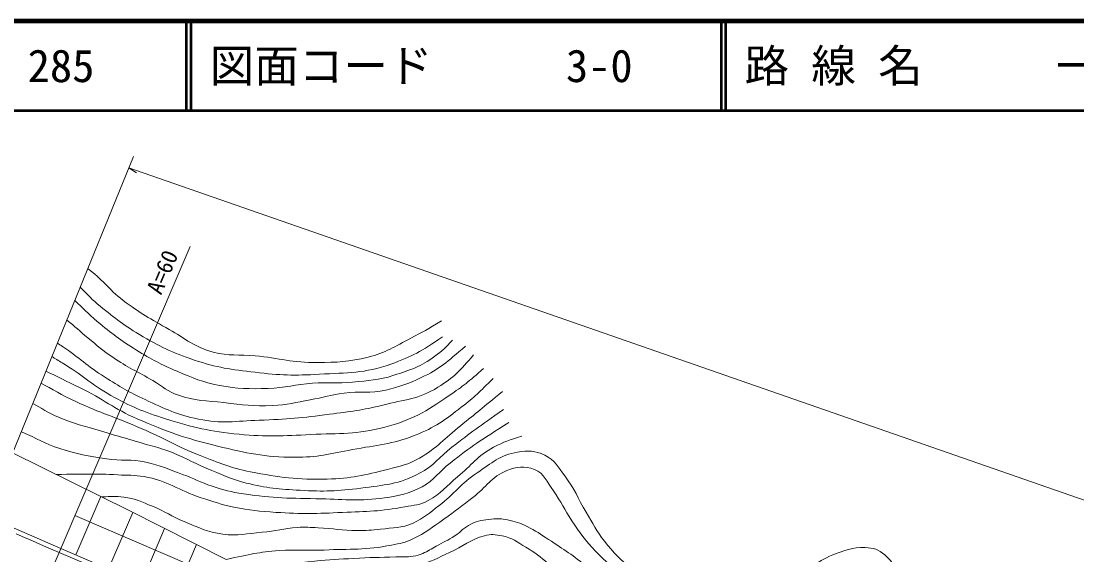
# Model space of a CAD drawing. Units: millimetres, scale not verified. Extents: x 40000 to 680000, y 20000 to 380000.
# Drawn here: x 99228 to 217664, y 320184 to 380000 of the extents above; entities that cross this region are included whole.
import ezdxf
from ezdxf.enums import TextEntityAlignment as Align

# ---------------------------------------------------------------- set-up
doc = ezdxf.new("R2010")
doc.units = ezdxf.units.MM
doc.header["$LTSCALE"] = 1000
for name, color, linetype, lineweight in [('M-BGD', 7, 'Continuous', 13), ('M-TTL', 2, 'Continuous', 140), ('M-TTL-LINE', 7, 'Continuous', 50), ('M-TTL-TXT', 7, 'Continuous', 13)]:
    doc.layers.add(name, color=color, linetype=linetype, lineweight=lineweight)
doc.styles.add('ＭＳ ゴシック', font='')
doc.styles.get('ＭＳ ゴシック').set_extended_font_data('MS Gothic')

msp = doc.modelspace()

# ---------------------------------------------------------------- linework, layer by layer
at = {"layer": 'M-BGD'}
for p, q in [((111839, 364824), (93131, 319060)), ((111323, 363562), (112186, 362998)), ((101131, 314940), (118206, 354753)), ((111334, 325175), (98264, 331615)), ((108162, 326724), (105363, 320197)), ((105270, 324590), (127636, 314998)), ((111744, 324928), (109039, 318621)), ((122224, 319673), (111334, 325175)), ((95360, 324512), (103693, 320914)), ((98680, 322527), (99591, 322133)), ((115326, 323132), (112716, 317044)), ((99591, 322133), (100503, 321739)), ((100503, 321739), (101418, 321346)), ((101418, 321346), (102334, 320953)), ((118908, 321336), (116392, 315468)), ((102334, 320953), (103252, 320559)), ((103252, 320559), (103496, 320454)), ((103496, 320454), (108766, 318194)), ((103693, 320914), (231195, 266236))]:
    msp.add_line(p, q, dxfattribs=at)
msp.add_lwpolyline([(463228, 342926), (413695, 318789), (281280, 304490), (111323, 363562)], dxfattribs=at)
for points, knots in [([(106704, 352261), (108281, 351158), (108982, 349970), (110666, 348706), (112572, 347278), (113755, 346634), (115821, 345449), (117708, 344368), (118678, 343482), (120777, 342913), (122556, 342431), (123643, 342675), (125478, 342495), (128206, 342228), (129713, 341710), (132454, 341733), (134693, 341753), (135978, 341819), (138154, 342349), (140141, 342834), (141125, 343532), (142942, 344471), (144311, 345179), (144781, 345446), (146375, 346416)], [0, 0, 0, 0, 1, 1, 1, 2, 2, 2, 3, 3, 3, 4, 4, 4, 5, 5, 5, 6, 6, 6, 7, 7, 7, 8, 8, 8, 8]), ([(105855, 350186), (106462, 349596), (106958, 348992), (107777, 348316), (109537, 346864), (110549, 346059), (112504, 344881), (114767, 343518), (116132, 342866), (118636, 342023), (121219, 341153), (122770, 340963), (125476, 340641), (128277, 340307), (129879, 340258), (132695, 340428), (135855, 340619), (137739, 340498), (140721, 341563), (143122, 342420), (144110, 342996), (146495, 344604)], [0, 0, 0, 0, 1, 1, 1, 2, 2, 2, 3, 3, 3, 4, 4, 4, 5, 5, 5, 6, 6, 6, 7, 7, 7, 7]), ([(105237, 348675), (106169, 347875), (106709, 347214), (107761, 346348), (109406, 344992), (110348, 344239), (112167, 343127), (113883, 342078), (114885, 341538), (116738, 340755), (118531, 339997), (119553, 339537), (121466, 339174), (123567, 338776), (124792, 338777), (126930, 338835), (128896, 338887), (129969, 339280), (131931, 339423), (133677, 339550), (134668, 339386), (136411, 339555), (138229, 339730), (139292, 339734), (141027, 340307), (142915, 340931), (144062, 341245), (145644, 342450), (146468, 343078), (146812, 343358), (147607, 344232)], [0, 0, 0, 0, 1, 1, 1, 2, 2, 2, 3, 3, 3, 4, 4, 4, 5, 5, 5, 6, 6, 6, 7, 7, 7, 8, 8, 8, 9, 9, 9, 10, 10, 10, 10]), ([(104350, 346503), (105292, 345778), (105781, 345262), (106730, 344490), (107798, 343621), (108365, 343086), (109511, 342323), (111203, 341197), (112251, 340726), (114012, 339709), (115127, 339065), (115646, 338470), (116868, 338065), (118788, 337428), (119972, 337475), (121982, 337247), (124095, 337008), (125292, 336820), (127417, 336911), (129089, 336983), (130004, 337268), (131653, 337557), (133145, 337819), (133957, 338105), (135458, 338315), (137273, 338568), (138352, 338239), (140138, 338653), (141736, 339024), (142615, 339351), (144100, 340048), (146250, 341056), (146982, 341793), (149063, 343559)], [0, 0, 0, 0, 1, 1, 1, 2, 2, 2, 3, 3, 3, 4, 4, 4, 5, 5, 5, 6, 6, 6, 7, 7, 7, 8, 8, 8, 9, 9, 9, 10, 10, 10, 11, 11, 11, 11]), ([(103296, 343925), (103479, 343802), (103670, 343673), (103876, 343536), (105768, 342278), (106660, 341329), (108586, 340122), (110311, 339042), (111283, 338425), (113135, 337579), (115398, 336545), (116683, 335897), (119121, 335396), (121732, 334860), (123281, 335175), (125945, 335272), (129032, 335384), (130763, 335539), (133825, 335942), (136169, 336250), (137500, 336381), (139790, 336969), (142256, 337602), (143836, 337618), (145993, 338971), (147775, 340088), (148478, 340825), (149967, 342606)], [0, 0, 0, 0, 1, 1, 1, 2, 2, 2, 3, 3, 3, 4, 4, 4, 5, 5, 5, 6, 6, 6, 7, 7, 7, 8, 8, 8, 9, 9, 9, 9]), ([(102679, 342415), (103032, 342187), (103407, 341949), (103822, 341705), (106030, 340405), (107034, 339301), (109276, 338062), (111566, 336797), (112941, 336217), (115437, 335432), (118577, 334445), (120407, 334017), (123682, 333699), (126813, 333395), (128594, 333518), (131736, 333671), (134980, 333829), (136868, 333665), (140011, 334485), (143056, 335278), (144643, 336262), (147241, 338038), (148827, 339123), (149434, 339578), (151102, 341088)], [0, 0, 0, 0, 1, 1, 1, 2, 2, 2, 3, 3, 3, 4, 4, 4, 5, 5, 5, 6, 6, 6, 7, 7, 7, 8, 8, 8, 8]), ([(102004, 340765), (103213, 340230), (104329, 339623), (105846, 338900), (108413, 337674), (109637, 336557), (112249, 335427), (115657, 333953), (117645, 333250), (121256, 332381), (124576, 331582), (126492, 331137), (129908, 331119), (132463, 331105), (133881, 331514), (136393, 331984), (139166, 332503), (140813, 332548), (143435, 333590), (145648, 334470), (146764, 335299), (148645, 336760), (150117, 337904), (150645, 338396), (152179, 339967)], [0, 0, 0, 0, 1, 1, 1, 2, 2, 2, 3, 3, 3, 4, 4, 4, 5, 5, 5, 6, 6, 6, 7, 7, 7, 8, 8, 8, 8]), ([(101456, 339424), (102739, 338762), (103767, 338098), (105369, 337360), (108176, 336067), (109856, 335592), (112691, 334362), (115298, 333230), (116651, 332347), (119304, 331327), (121467, 330495), (122671, 329931), (124947, 329496), (128273, 328861), (130193, 328589), (133578, 328681), (136245, 328753), (137739, 329096), (140322, 329764), (141769, 330138), (142638, 330285), (143931, 331035), (145896, 332174), (146728, 333211), (148500, 334633), (150358, 336126), (150944, 336614), (153218, 338503)], [0, 0, 0, 0, 1, 1, 1, 2, 2, 2, 3, 3, 3, 4, 4, 4, 5, 5, 5, 6, 6, 6, 7, 7, 7, 8, 8, 8, 9, 9, 9, 9]), ([(100533, 337166), (101510, 336621), (102218, 336135), (103418, 335619), (105203, 334851), (106288, 334641), (108144, 334071), (110194, 333441), (111358, 333144), (113412, 332532), (114296, 332269), (114801, 332154), (115668, 331841), (117413, 331211), (118292, 330619), (120004, 329904), (121728, 329183), (122678, 328700), (124489, 328238), (126797, 327650), (128153, 327553), (130531, 327420), (133189, 327272), (134705, 327309), (137343, 327664), (139973, 328018), (141587, 328081), (143929, 329328), (145528, 330179), (146113, 331122), (147541, 332236), (149759, 333965), (150529, 334486), (153351, 336490)], [0, 0, 0, 0, 1, 1, 1, 2, 2, 2, 3, 3, 3, 4, 4, 4, 5, 5, 5, 6, 6, 6, 7, 7, 7, 8, 8, 8, 9, 9, 9, 10, 10, 10, 11, 11, 11, 11]), ([(99234, 333989), (99269, 333974), (99304, 333960), (99340, 333945), (101011, 333263), (101853, 332639), (103572, 332090), (105562, 331455), (106727, 331242), (108794, 330935), (110514, 330680), (111532, 330943), (113230, 330570), (114886, 330207), (115756, 329783), (117348, 329202), (118649, 328727), (119327, 328325), (120641, 327889), (121986, 327443), (122762, 327229), (124164, 327021), (127548, 326518), (129485, 326534), (132905, 326462), (135672, 326403), (137250, 326189), (139991, 326575), (141691, 326814), (142700, 326997), (144205, 327822), (145618, 328596), (146101, 329474), (147361, 330478), (149798, 332422), (150752, 332966), (153922, 335024)], [0, 0, 0, 0, 1, 1, 1, 2, 2, 2, 3, 3, 3, 4, 4, 4, 5, 5, 5, 6, 6, 6, 7, 7, 7, 8, 8, 8, 9, 9, 9, 10, 10, 10, 11, 11, 11, 12, 12, 12, 12]), ([(103170, 329197), (106478, 329238), (107387, 329290), (110084, 329150), (111230, 329090), (111882, 329136), (113015, 328955), (115657, 328532), (116889, 327386), (119441, 326581), (120850, 326137), (121630, 325836), (123078, 325544), (124906, 325175), (125954, 325072), (127814, 324948), (130728, 324754), (132372, 324818), (135290, 324935), (138024, 325044), (139578, 325060), (142267, 325564), (143317, 325761), (143971, 325761), (144907, 326275), (146356, 327070), (146917, 327890), (148198, 328933), (149781, 330223), (150425, 331311), (152238, 332251), (153416, 332861), (153953, 333075), (155406, 333475)], [0, 0, 0, 0, 1, 1, 1, 2, 2, 2, 3, 3, 3, 4, 4, 4, 5, 5, 5, 6, 6, 6, 7, 7, 7, 8, 8, 8, 9, 9, 9, 10, 10, 10, 11, 11, 11, 11]), ([(108300, 326670), (109387, 326765), (109797, 326766), (110746, 326651), (112057, 326492), (112745, 326128), (113967, 325628), (115396, 325042), (116097, 324488), (117529, 323908), (119175, 323243), (120092, 322736), (121852, 322506), (123561, 322282), (124542, 322576), (126259, 322724), (127810, 322857), (128655, 323153), (130208, 323262), (131117, 323325), (131630, 323258), (132540, 323226), (134258, 323166), (135212, 322898), (136932, 322914), (137952, 322923), (138528, 322924), (139539, 323058), (140981, 323249), (141880, 323133), (143198, 323748), (144438, 324327), (145020, 324869), (146106, 325701), (147852, 327040), (148548, 328150), (150375, 329376), (152030, 330487), (152955, 331353), (154918, 331703), (156098, 331913), (156886, 331875), (157966, 331358), (159110, 330811), (159450, 330030), (160223, 329026), (161344, 327571), (161653, 326543), (162612, 324977), (163402, 323688), (163727, 322881), (164674, 321703), (165735, 320381), (166402, 319676), (167724, 318614), (169070, 317533), (169873, 316963), (171407, 316170), (172265, 315727), (172887, 315797), (173736, 315336), (174331, 315014), (174708, 314852), (175157, 314346), (175605, 313842), (175654, 313418), (176012, 312847), (176418, 312201), (176491, 311666), (177124, 311239), (177796, 310785), (178352, 310748), (179159, 310828), (179939, 310906), (180389, 311068), (181057, 311478), (182020, 312070), (182265, 312764), (182989, 313631), (184221, 315106), (184684, 316125), (186027, 317500), (186612, 318098), (187066, 318293), (187768, 318749), (188717, 319365), (189234, 319766), (190286, 320181), (191635, 320712), (192457, 321022), (193906, 321000), (194829, 320987), (195412, 320770), (196122, 320181), (197117, 319354), (197339, 318517), (197728, 317283), (198233, 315678), (198214, 314700), (198390, 313026), (198591, 311119), (198583, 310040), (198662, 308123), (198721, 306681), (198537, 305856), (198758, 304430), (198972, 303045), (199152, 302248), (199754, 300981), (200554, 299298), (201405, 298572), (202680, 297213), (204940, 294804), (206593, 293860), (209143, 291762), (211885, 289507), (213194, 287910), (216237, 286080), (218278, 284852), (219537, 284359), (221742, 283455), (225382, 281963), (227353, 280820), (231198, 279985), (234096, 279356), (235788, 279226), (238754, 279228), (241355, 279230), (242871, 279235), (245374, 279941), (248363, 280783), (250069, 281438), (252625, 283202), (255041, 284869), (255992, 286340), (257794, 288657), (258944, 290136), (259351, 290697), (260546, 292586)], [0, 0, 0, 0, 1, 1, 1, 2, 2, 2, 3, 3, 3, 4, 4, 4, 5, 5, 5, 6, 6, 6, 7, 7, 7, 8, 8, 8, 9, 9, 9, 10, 10, 10, 11, 11, 11, 12, 12, 12, 13, 13, 13, 14, 14, 14, 15, 15, 15, 16, 16, 16, 17, 17, 17, 18, 18, 18, 19, 19, 19, 20, 20, 20, 21, 21, 21, 22, 22, 22, 23, 23, 23, 24, 24, 24, 25, 25, 25, 26, 26, 26, 27, 27, 27, 28, 28, 28, 29, 29, 29, 30, 30, 30, 31, 31, 31, 32, 32, 32, 33, 33, 33, 34, 34, 34, 35, 35, 35, 36, 36, 36, 37, 37, 37, 38, 38, 38, 39, 39, 39, 40, 40, 40, 41, 41, 41, 42, 42, 42, 43, 43, 43, 44, 44, 44, 45, 45, 45, 46, 46, 46, 46]), ([(122224, 319673), (124971, 320269), (125831, 320483), (128184, 320665), (130152, 320816), (131265, 320622), (133235, 320725), (136187, 320878), (137886, 320692), (140783, 321282), (141739, 321477), (142312, 321532), (143187, 321965), (144631, 322679), (145338, 323269), (146656, 324195), (147956, 325108), (148659, 325655), (149918, 326625), (151416, 327778), (151958, 328928), (153715, 329625), (154838, 330070), (155680, 330199), (156804, 329758), (157975, 329299), (158188, 328356), (158935, 327345), (159846, 326112), (160139, 325275), (161008, 324012), (161964, 322625), (162481, 321817), (163652, 320607), (164952, 319264), (165788, 318604), (167323, 317537), (168649, 316615), (169505, 316262), (170994, 315639), (171536, 315412), (171936, 315513), (172433, 315200), (172843, 314942), (173263, 314877), (173390, 314410), (173471, 314110), (173286, 313916), (173091, 313674), (172830, 313351), (172546, 313309), (172152, 313174), (171795, 313052), (171565, 313062), (171189, 313089), (170627, 313130), (170333, 313292), (169791, 313446), (169273, 313593), (168992, 313706), (168478, 313868), (167927, 314042), (167635, 314213), (167065, 314304), (166244, 314435), (165703, 314746), (164941, 314417), (164544, 314245), (164224, 314090), (164125, 313669), (164009, 313173), (164238, 312861), (164483, 312413), (164807, 311820), (165231, 311663), (165781, 311271), (166834, 310521), (167537, 310275), (168703, 309718), (169997, 309101), (170735, 308756), (172114, 308362), (173689, 307911), (174626, 307561), (176257, 307711), (178284, 307898), (179478, 308332), (181159, 309481), (182699, 310534), (183231, 311527), (184557, 312840), (186421, 314687), (187143, 316116), (189326, 317573), (190507, 318361), (191324, 319029), (192732, 318845), (194094, 318666), (195022, 318379), (195903, 317325), (196652, 316429), (196460, 315586), (196699, 314443), (196946, 313264), (197063, 312594), (197156, 311393), (197286, 309729), (197047, 308787), (197134, 307120), (197199, 305872), (197192, 305158), (197455, 303936), (197705, 302772), (197946, 302132), (198458, 301057), (199028, 299857), (199508, 299264), (200301, 298197), (201408, 296705), (202199, 296004), (203489, 294666), (205705, 292367), (206915, 291031), (209362, 288980), (211295, 287360), (212378, 286428), (214514, 285086), (216841, 283625), (218237, 282917), (220803, 281937), (224856, 280390), (227211, 279649), (231480, 278874), (234464, 278333), (236171, 278040), (239204, 278076), (242272, 278113), (244108, 277915), (247016, 278890), (249880, 279850), (251122, 281218), (253611, 282930), (255968, 284551), (257342, 285474), (259243, 287612), (259740, 288170), (259945, 288371), (260471, 289080)], [0, 0, 0, 0, 1, 1, 1, 2, 2, 2, 3, 3, 3, 4, 4, 4, 5, 5, 5, 6, 6, 6, 7, 7, 7, 8, 8, 8, 9, 9, 9, 10, 10, 10, 11, 11, 11, 12, 12, 12, 13, 13, 13, 14, 14, 14, 15, 15, 15, 16, 16, 16, 17, 17, 17, 18, 18, 18, 19, 19, 19, 20, 20, 20, 21, 21, 21, 22, 22, 22, 23, 23, 23, 24, 24, 24, 25, 25, 25, 26, 26, 26, 27, 27, 27, 28, 28, 28, 29, 29, 29, 30, 30, 30, 31, 31, 31, 32, 32, 32, 33, 33, 33, 34, 34, 34, 35, 35, 35, 36, 36, 36, 37, 37, 37, 38, 38, 38, 39, 39, 39, 40, 40, 40, 41, 41, 41, 42, 42, 42, 43, 43, 43, 44, 44, 44, 45, 45, 45, 46, 46, 46, 47, 47, 47, 48, 48, 48, 49, 49, 49, 49]), ([(258990, 284826), (256309, 283246), (255612, 282839), (253473, 281520), (251517, 280314), (250557, 279401), (248499, 278378), (246699, 277484), (245652, 276980), (243689, 276549), (241675, 276107), (240482, 276041), (238424, 276168), (235977, 276320), (234639, 276748), (232248, 277293), (229420, 277938), (227820, 278273), (225066, 279182), (221418, 280387), (219429, 281255), (215974, 282935), (213832, 283976), (212653, 284645), (210746, 286071), (208151, 288010), (207104, 289575), (204808, 291861), (202474, 294185), (200903, 295264), (198899, 297879), (197662, 299495), (196944, 300459), (196278, 302382), (195593, 304360), (196203, 305648), (196043, 307735), (195913, 309441), (195950, 310424), (195548, 312087), (195234, 313380), (195112, 314267), (194161, 315198), (193547, 315801), (192954, 315935), (192093, 315961), (191180, 315989), (190592, 315966), (189796, 315516), (189141, 315145), (188877, 314783), (188325, 314271), (186473, 312551), (185634, 311376), (183724, 309720), (182491, 308651), (181818, 307950), (180327, 307288), (179140, 306761), (178372, 306737), (177089, 306536), (175364, 306266), (174369, 306118), (172629, 306253), (171123, 306371), (170321, 306795), (168933, 307388), (166724, 308333), (165528, 309077), (163730, 310671), (162709, 311575), (161930, 312045), (161462, 313326), (161272, 313847), (161124, 314223), (161327, 314740), (161520, 315232), (161695, 315581), (162180, 315792), (162665, 316002), (163029, 315713), (163531, 315879), (163823, 315976), (164135, 315961), (164222, 316256), (164403, 316862), (164212, 317324), (163827, 317826), (163489, 318268), (163228, 318460), (162791, 318806), (161144, 320114), (160160, 320773), (158390, 321911), (157469, 322503), (156971, 322872), (155990, 323359), (155178, 323762), (154681, 323932), (153790, 324100), (153102, 324229), (152696, 324270), (151999, 324196), (151075, 324098), (150522, 324044), (149687, 323637), (148900, 323253), (148608, 322796), (147873, 322319), (147093, 321815), (146611, 321608), (145795, 321164), (145204, 320842), (144896, 320612), (144276, 320350), (143872, 320180), (143637, 320089), (143204, 320021), (142455, 319905), (142021, 319982), (141264, 319956), (139421, 319893), (138388, 319895), (136547, 319790), (134841, 319693), (133881, 319667), (132181, 319489), (129967, 319257), (128700, 319255), (126526, 318771), (125658, 318577), (125344, 318515), (124318, 318214)], [0, 0, 0, 0, 1, 1, 1, 2, 2, 2, 3, 3, 3, 4, 4, 4, 5, 5, 5, 6, 6, 6, 7, 7, 7, 8, 8, 8, 9, 9, 9, 10, 10, 10, 11, 11, 11, 12, 12, 12, 13, 13, 13, 14, 14, 14, 15, 15, 15, 16, 16, 16, 17, 17, 17, 18, 18, 18, 19, 19, 19, 20, 20, 20, 21, 21, 21, 22, 22, 22, 23, 23, 23, 24, 24, 24, 25, 25, 25, 26, 26, 26, 27, 27, 27, 28, 28, 28, 29, 29, 29, 30, 30, 30, 31, 31, 31, 32, 32, 32, 33, 33, 33, 34, 34, 34, 35, 35, 35, 36, 36, 36, 37, 37, 37, 38, 38, 38, 39, 39, 39, 40, 40, 40, 41, 41, 41, 42, 42, 42, 43, 43, 43, 44, 44, 44, 44]), ([(130644, 317724), (131719, 318077), (132096, 318147), (133045, 318335), (135198, 318763), (136471, 318379), (138660, 318530), (140651, 318668), (141808, 318547), (143746, 319024), (145200, 319382), (145936, 319842), (147301, 320457), (148849, 321155), (149579, 321904), (151221, 322334), (151961, 322528), (152427, 322464), (153178, 322320), (154316, 322102), (154853, 321622), (155849, 321031), (156892, 320411), (157464, 320018), (158355, 319195), (158808, 318778), (159299, 318635), (159420, 318031), (159487, 317696), (159340, 317498), (159210, 317181), (159049, 316789), (158779, 316666), (158607, 316278), (158432, 315885), (158399, 315623), (158419, 315194), (158447, 314560), (158684, 314228), (159001, 313678), (159695, 312473), (160444, 312053), (161459, 311102), (162868, 309781), (163734, 309115), (165321, 308014), (166815, 306977), (167616, 306268), (169317, 305624), (170554, 305156), (171308, 305024), (172626, 304898), (174606, 304710), (175797, 304324), (177719, 304837), (179141, 305217), (179940, 305550), (181159, 306375), (183239, 307783), (184106, 308961), (186084, 310509), (187128, 311325), (187616, 311984), (188844, 312480), (189964, 312932), (190688, 313419), (191865, 313143), (193026, 312871), (193713, 312374), (194346, 311363), (194918, 310448), (194532, 309690), (194657, 308618), (194815, 307269), (194894, 306512), (195073, 305165), (195255, 303793), (195173, 302978), (195598, 301660), (196154, 299937), (196708, 299042), (197706, 297530), (198651, 296099), (199287, 295363), (200442, 294095), (201707, 292706), (202587, 292098), (203940, 290795), (205730, 289071), (206569, 287928), (208480, 286340), (210474, 284683), (211789, 283998), (214056, 282740), (217230, 280979), (219071, 280056), (222492, 278838), (226254, 277499), (228475, 277092), (232355, 276148), (234086, 275727), (235045, 275403), (236813, 275181), (238688, 274947), (239766, 274725), (241645, 274931), (244211, 275211), (245577, 275885), (247958, 276880), (250883, 278102), (252403, 279065), (255123, 280693), (256993, 281813), (257627, 282211), (259829, 283695)], [0, 0, 0, 0, 1, 1, 1, 2, 2, 2, 3, 3, 3, 4, 4, 4, 5, 5, 5, 6, 6, 6, 7, 7, 7, 8, 8, 8, 9, 9, 9, 10, 10, 10, 11, 11, 11, 12, 12, 12, 13, 13, 13, 14, 14, 14, 15, 15, 15, 16, 16, 16, 17, 17, 17, 18, 18, 18, 19, 19, 19, 20, 20, 20, 21, 21, 21, 22, 22, 22, 23, 23, 23, 24, 24, 24, 25, 25, 25, 26, 26, 26, 27, 27, 27, 28, 28, 28, 29, 29, 29, 30, 30, 30, 31, 31, 31, 32, 32, 32, 33, 33, 33, 34, 34, 34, 35, 35, 35, 36, 36, 36, 37, 37, 37, 38, 38, 38, 38])]:
    msp.add_open_spline(points, degree=3, knots=knots, dxfattribs=at)
at = {"layer": 'M-TTL'}
msp.add_line((680000, 380000), (40000, 380000), dxfattribs=at)
at = {"layer": 'M-TTL-LINE'}
for p, q in [((117750, 380000), (117750, 370000)), ((118250, 380000), (118250, 370000)), ((177750, 380000), (177750, 370000)), ((178250, 380000), (178250, 370000)), ((40000, 370000), (680000, 370000))]:
    msp.add_line(p, q, dxfattribs=at)

# ---------------------------------------------------------------- texts
at = {"layer": 'M-BGD', "style": 'ＭＳ ゴシック'}
msp.add_text('A=60', height=1833, rotation=66.787, dxfattribs=at).set_placement((115073, 351889), align=Align.MIDDLE_CENTER)
at = {"layer": 'M-TTL-TXT', "style": 'ＭＳ ゴシック'}
for s, p in [('路線コード      285', (60000, 375000)), ('図面コード      3-0', (120380, 375000)), ('路 線 名      一般県道野波瀬港線', (180380, 375000))]:
    msp.add_text(s, height=3666, dxfattribs=at).set_placement(p, align=Align.MIDDLE_LEFT)

doc.saveas('drawing.dxf')
